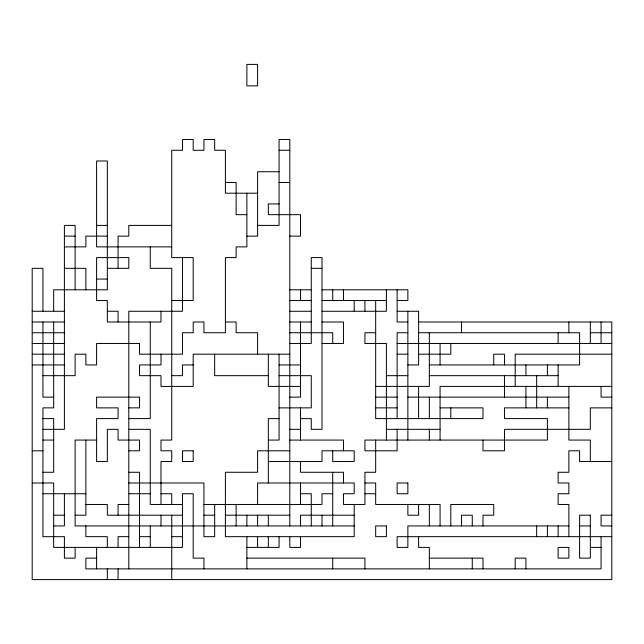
<?xml version="1.0" encoding="UTF-8"?>
<svg xmlns="http://www.w3.org/2000/svg" width="644" height="644" viewBox="0 0 644 644"><rect width="100%" height="100%" fill="white"/><g stroke="black" fill="none" stroke-linecap="round" stroke-linejoin="round"><path stroke-width="0.97" d="M279.069 150.269L289.8 150.269M279.069 171.731L257.6 171.731L257.6 236.131L246.869 236.131M225.4 182.469L236.131 182.469L236.131 214.669L246.869 214.669M279.069 182.469L289.8 182.469M257.6 193.2L225.4 193.2L225.4 150.269L214.669 150.269L214.669 139.531L203.931 139.531L203.931 150.269L193.2 150.269L193.2 139.531L182.469 139.531L182.469 150.269L171.731 150.269L171.731 257.6L193.2 257.6L193.2 300.531L171.731 300.531M279.069 203.931L268.331 203.931L268.331 214.669L300.531 214.669L300.531 236.131L289.8 236.131M96.6 225.4L107.331 225.4M171.731 225.4L128.8 225.4L128.8 236.131L118.069 236.131L118.069 268.331M257.6 225.4L279.069 225.4L279.069 139.531L289.8 139.531L289.8 525.931M64.4 236.131L75.131 236.131M107.331 236.131L85.869 236.131L85.869 246.869L64.4 246.869M171.731 246.869L96.6 246.869L96.6 161L107.331 161L107.331 289.8L53.669 289.8L53.669 311.269M64.4 268.331L85.869 268.331L85.869 289.8M107.331 268.331L128.8 268.331L128.8 257.6L96.6 257.6L96.6 300.531L107.331 300.531L107.331 322L161 322L161 311.269M311.269 268.331L322 268.331M96.6 279.069L107.331 279.069M289.8 289.8L311.269 289.8M322 289.8L407.869 289.8L407.869 300.531L397.131 300.531M289.8 300.531L311.269 300.531M322 300.531L386.4 300.531M32.2 311.269L64.4 311.269M107.331 311.269L118.069 311.269L118.069 322M289.8 311.269L311.269 311.269M322 311.269L386.4 311.269L386.4 289.8M397.131 311.269L418.6 311.269L418.6 364.931L407.869 364.931M32.2 322L64.4 322M225.4 322L236.131 322L236.131 332.731L257.6 332.731L257.6 354.2M289.8 322L311.269 322M322 322L343.469 322L343.469 343.469L322 343.469M407.869 322L397.131 322L397.131 289.8M418.6 322L611.8 322L611.8 579.6L32.2 579.6L32.2 268.331L42.931 268.331L42.931 311.269M32.2 332.731L64.4 332.731M289.8 332.731L332.731 332.731L332.731 343.469M375.669 332.731L364.931 332.731L364.931 343.469L386.4 343.469L386.4 440.069M407.869 332.731L397.131 332.731L397.131 418.6M418.6 332.731L579.6 332.731L579.6 364.931L429.331 364.931M590.331 332.731L611.8 332.731M32.2 343.469L64.4 343.469M289.8 343.469L311.269 343.469L311.269 257.6L322 257.6L322 429.331L311.269 429.331L311.269 418.6L300.531 418.6M397.131 343.469L611.8 343.469M32.2 354.2L64.4 354.2M289.8 354.2L193.2 354.2L193.2 386.4L161 386.4L161 375.669L139.531 375.669L139.531 364.931L161 364.931L161 354.2M397.131 354.2L407.869 354.2M418.6 354.2L450.8 354.2L450.8 343.469M611.8 354.2L515.2 354.2L515.2 386.4M32.2 364.931L64.4 364.931M193.2 364.931L182.469 364.931L182.469 375.669L171.731 375.669M279.069 364.931L300.531 364.931M42.931 375.669L75.131 375.669L75.131 354.2L85.869 354.2L85.869 364.931L96.6 364.931L96.6 343.469L139.531 343.469L139.531 354.2L182.469 354.2L182.469 332.731L193.2 332.731L193.2 322L203.931 322L203.931 332.731L225.4 332.731L225.4 257.6L236.131 257.6L236.131 246.869L246.869 246.869L246.869 193.2M268.331 375.669L214.669 375.669L214.669 354.2M279.069 375.669L311.269 375.669L311.269 407.869L279.069 407.869M386.4 375.669L407.869 375.669M429.331 375.669L558.131 375.669M300.531 386.4L268.331 386.4L268.331 354.2M375.669 386.4L429.331 386.4L429.331 332.731M611.8 386.4L440.069 386.4L440.069 440.069M53.669 397.131L42.931 397.131L42.931 322M289.8 397.131L300.531 397.131L300.531 322M375.669 397.131L397.131 397.131M407.869 397.131L568.869 397.131M611.8 397.131L601.069 397.131L601.069 386.4M128.8 407.869L139.531 407.869L139.531 397.131L96.6 397.131L96.6 407.869L118.069 407.869L118.069 418.6L96.6 418.6L96.6 461.531L107.331 461.531L107.331 429.331L118.069 429.331L118.069 440.069L139.531 440.069L139.531 450.8L128.8 450.8M375.669 407.869L397.131 407.869M440.069 407.869L483 407.869L483 418.6L375.669 418.6L375.669 300.531M568.869 407.869L504.469 407.869L504.469 418.6L547.4 418.6L547.4 440.069L364.931 440.069L364.931 450.8L397.131 450.8L397.131 429.331M611.8 407.869L590.331 407.869L590.331 429.331L504.469 429.331L504.469 450.8L483 450.8L483 440.069M42.931 418.6L53.669 418.6L53.669 472.269L42.931 472.269M128.8 418.6L150.269 418.6L150.269 322M279.069 418.6L268.331 418.6L268.331 483M42.931 429.331L64.4 429.331L64.4 225.4L75.131 225.4L75.131 289.8M128.8 429.331L150.269 429.331L150.269 504.469L182.469 504.469M289.8 429.331L300.531 429.331M386.4 429.331L440.069 429.331M42.931 440.069L53.669 440.069M96.6 440.069L75.131 440.069L75.131 525.931L354.2 525.931M268.331 440.069L279.069 440.069L279.069 354.2M289.8 440.069L343.469 440.069L343.469 450.8M32.2 450.8L42.931 450.8M289.8 450.8L257.6 450.8L257.6 472.269L225.4 472.269L225.4 536.669L354.2 536.669L354.2 504.469M268.331 461.531L322 461.531L322 450.8L354.2 450.8L354.2 461.531L332.731 461.531L332.731 450.8M611.8 461.531L579.6 461.531L579.6 450.8L568.869 450.8L568.869 472.269L558.131 472.269L558.131 483L568.869 483L568.869 493.731L558.131 493.731L558.131 504.469L568.869 504.469L568.869 536.669M128.8 472.269L139.531 472.269L139.531 547.4M32.2 483L53.669 483L53.669 547.4L182.469 547.4L182.469 493.731L193.2 493.731L193.2 558.131L203.931 558.131L203.931 568.869M128.8 483L203.931 483L203.931 536.669L214.669 536.669L214.669 504.469M364.931 483L375.669 483L375.669 504.469L440.069 504.469L440.069 525.931M42.931 493.731L85.869 493.731M128.8 493.731L150.269 493.731M161 493.731L171.731 493.731L171.731 504.469M300.531 493.731L311.269 493.731L311.269 525.931M332.731 493.731L322 493.731L322 504.469L203.931 504.469M364.931 493.731L375.669 493.731M85.869 504.469L107.331 504.469L107.331 515.2L182.469 515.2M128.8 504.469L118.069 504.469L118.069 515.2M53.669 515.2L64.4 515.2M75.131 515.2L85.869 515.2L85.869 440.069M203.931 515.2L214.669 515.2M225.4 515.2L289.8 515.2M354.2 515.2L300.531 515.2L300.531 525.931M611.8 515.2L601.069 515.2L601.069 525.931L611.8 525.931M53.669 525.931L64.4 525.931L64.4 493.731M568.869 525.931L407.869 525.931L407.869 547.4L397.131 547.4L397.131 536.669L611.8 536.669M579.6 525.931L590.331 525.931M128.8 536.669L118.069 536.669L118.069 547.4M139.531 536.669L150.269 536.669M171.731 536.669L182.469 536.669M246.869 547.4L279.069 547.4L279.069 536.669M590.331 547.4L601.069 547.4M96.6 558.131L85.869 558.131L85.869 568.869L601.069 568.869L601.069 536.669M246.869 558.131L364.931 558.131L364.931 568.869M429.331 558.131L483 558.131L483 568.869M601.069 322L601.069 343.469M590.331 322L590.331 343.469M590.331 461.531L590.331 440.069L568.869 440.069L568.869 386.4M568.869 322L568.869 332.731M558.131 332.731L558.131 343.469M558.131 364.931L558.131 386.4M558.131 525.931L558.131 536.669M547.4 364.931L547.4 375.669M547.4 397.131L547.4 407.869M547.4 525.931L547.4 536.669M536.669 375.669L536.669 407.869M536.669 525.931L536.669 536.669M525.931 364.931L525.931 375.669M525.931 386.4L525.931 407.869M525.931 568.869L525.931 558.131L515.2 558.131L515.2 568.869M504.469 364.931L504.469 354.2L493.731 354.2L493.731 364.931M504.469 375.669L504.469 397.131M483 525.931L483 515.2L493.731 515.2L493.731 504.469L450.8 504.469L450.8 525.931M472.269 525.931L472.269 515.2L461.531 515.2L461.531 525.931M472.269 558.131L472.269 568.869M461.531 322L461.531 332.731M450.8 407.869L450.8 418.6M440.069 343.469L440.069 364.931M429.331 397.131L429.331 418.6M429.331 429.331L429.331 440.069M429.331 504.469L429.331 525.931M429.331 568.869L429.331 547.4L418.6 547.4L418.6 536.669M418.6 386.4L418.6 418.6M418.6 504.469L418.6 515.2L407.869 515.2L407.869 504.469M407.869 311.269L407.869 440.069M375.669 440.069L375.669 472.269L364.931 472.269L364.931 504.469L343.469 504.469L343.469 493.731L354.2 493.731L354.2 483L257.6 483L257.6 504.469M364.931 300.531L364.931 311.269M354.2 300.531L354.2 311.269M343.469 289.8L343.469 300.531M343.469 483L343.469 472.269L300.531 472.269L300.531 461.531M332.731 289.8L332.731 300.531M332.731 472.269L332.731 525.931M332.731 558.131L332.731 568.869M322 515.2L322 525.931M300.531 289.8L300.531 300.531M300.531 407.869L300.531 440.069M300.531 483L300.531 504.469M300.531 536.669L300.531 547.4L289.8 547.4L289.8 536.669M268.331 515.2L268.331 525.931M268.331 536.669L268.331 547.4M257.6 515.2L257.6 525.931M257.6 536.669L257.6 547.4M246.869 515.2L246.869 525.931M246.869 536.669L246.869 568.869M236.131 504.469L236.131 525.931M182.469 257.6L182.469 311.269L128.8 311.269L128.8 568.869M171.731 515.2L171.731 579.6M161 504.469L161 461.531L171.731 461.531L171.731 450.8L161 450.8L161 440.069L171.731 440.069L171.731 268.331L150.269 268.331L150.269 246.869M161 515.2L161 525.931M150.269 525.931L150.269 547.4M118.069 568.869L118.069 579.6M107.331 547.4L107.331 536.669L85.869 536.669L85.869 525.931M107.331 568.869L107.331 579.6M96.6 547.4L96.6 568.869M75.131 547.4L75.131 558.131L64.4 558.131L64.4 536.669L42.931 536.669L42.931 407.869L53.669 407.869L53.669 322M257.6 64.4L246.869 64.4L246.869 85.869L257.6 85.869L257.6 64.4M193.2 450.8L182.469 450.8L182.469 461.531L193.2 461.531L193.2 450.8M407.869 483L397.131 483L397.131 493.731L407.869 493.731L407.869 483M590.331 515.2L579.6 515.2L579.6 558.131L590.331 558.131L590.331 515.2M386.4 525.931L375.669 525.931L375.669 536.669L386.4 536.669L386.4 525.931M568.869 547.4L558.131 547.4L558.131 558.131L568.869 558.131L568.869 547.4"/></g></svg>
